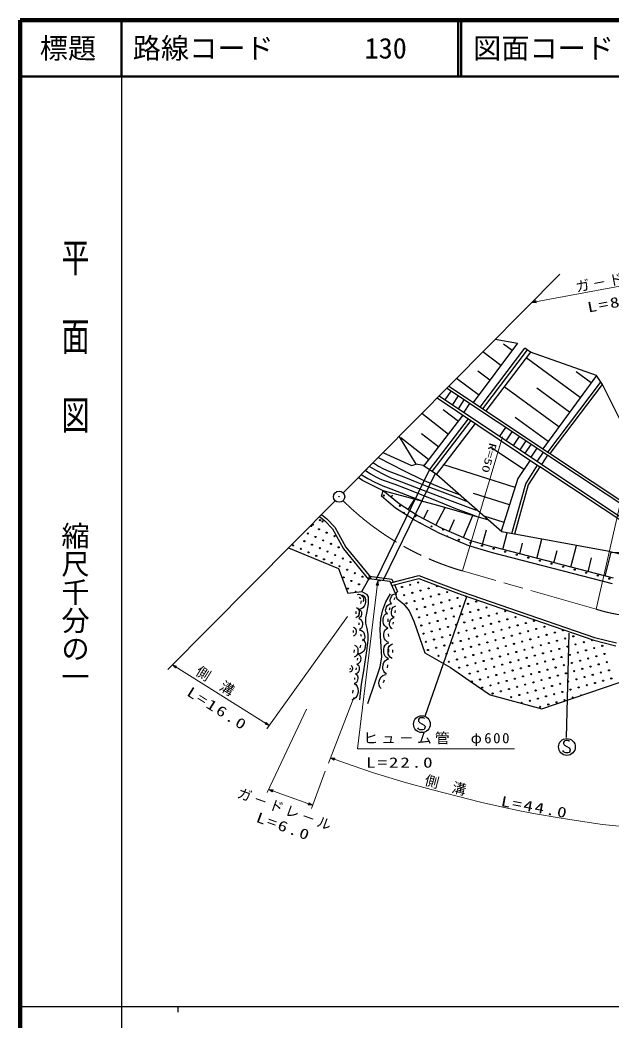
# Model space of a CAD drawing. Units: millimetres, scale not verified. Extents: x 40000 to 680000, y 20000 to 380000.
# Drawn here: x 40000 to 145028, y 202409 to 380000 of the extents above; entities that cross this region are included whole.
import ezdxf
from ezdxf.enums import TextEntityAlignment as Align

# ---------------------------------------------------------------- set-up
doc = ezdxf.new("R2010")
doc.units = ezdxf.units.MM
doc.header["$LTSCALE"] = 1000
doc.linetypes.add('CHAIN', pattern=[18.5, 12, -1.5, 3.5, -1.5])
for name, color, linetype, lineweight in [('M-BGD', 7, 'Continuous', 25), ('M-BGD-HTXT', 7, 'Continuous', 13), ('M-BMK', 2, 'CHAIN', 13), ('M-STR-STRC', 7, 'Continuous', 25), ('M-TTL', 2, 'Continuous', 140), ('M-TTL-BAND', 7, 'Continuous', 25), ('M-TTL-LINE', 7, 'Continuous', 50)]:
    doc.layers.add(name, color=color, linetype=linetype, lineweight=lineweight)
doc.layers.add('M-OTRS', color=7, linetype='Continuous')
doc.layers.add('M-TTL-TXT', color=7, linetype='Continuous')
doc.styles.add('@ＭＳ ゴシック', font='')
doc.styles.add('ＭＳ ゴシック', font='')
doc.styles.get('@ＭＳ ゴシック').set_extended_font_data('@MS Gothic')
doc.styles.get('ＭＳ ゴシック').set_extended_font_data('MS Gothic')

# ---------------------------------------------------------------- blocks, each defined once
blk = doc.blocks.new('BUHIN3')
at = {"color": 6, "linetype": 'Continuous', "lineweight": 25}
for radius in [995, 30]:
    blk.add_circle((0, 0), radius, dxfattribs=at)
blk = doc.blocks.new('BUHIN19')
at = {"color": 7, "linetype": 'Continuous', "lineweight": 25}
blk.add_line((153, -139), (-153, 139), dxfattribs=at)
blk.add_lwpolyline([(-765, 694), (-536, 785), (-225, 790), (37, 733), (298, 567), (527, 358), (733, 102), (823, -168), (830, -453), (765, -694)], dxfattribs=at)
blk = doc.blocks.new('BUHIN26')
at = {"color": 7, "linetype": 'Continuous', "lineweight": 25}
blk.add_line((-131, 115), (131, -115), dxfattribs=at)
blk.add_lwpolyline([(656, -576), (463, -656), (201, -664), (-21, -620), (-244, -483), (-440, -310), (-618, -96), (-698, 131), (-707, 371), (-656, 576)], dxfattribs=at)
blk = doc.blocks.new('BUHIN58')
at = {"color": 7, "linetype": 'Continuous', "lineweight": 25}
blk.add_lwpolyline([(561, -915), (681, -895), (786, -829), (897, -713), (1023, -517), (1085, -325), (1079, -125), (994, 46), (853, 146), (754, 200), (596, 231), (469, 188), (-371, -243), (-533, -245), (-723, -194), (-866, -84), (-958, 38), (-1014, 199), (-945, 431), (-758, 721), (-657, 835), (-523, 918), (-364, 958), (-162, 952)], dxfattribs=at)
blk.add_circle((0, 0), 1492, dxfattribs=at)

msp = doc.modelspace()

# ---------------------------------------------------------------- linework, layer by layer
at = {"layer": 'M-BGD'}
for p, q in [((124307, 323351), (128287, 322676)), ((128287, 322676), (120377, 312158)), ((121634, 311323), (129593, 321798)), ((129991, 321496), (122051, 311046)), ((127298, 321362), (125771, 322510)), ((130598, 321090), (129593, 321798)), ((125320, 318732), (122117, 321142)), ((130598, 321090), (122669, 310635)), ((139409, 313046), (129814, 320056)), ((142261, 316950), (130598, 321090)), ((121365, 313473), (117440, 316425)), ((123343, 316103), (121204, 317711)), ((142261, 316950), (132755, 303937)), ((141311, 315649), (138693, 317561)), ((143366, 315363), (142261, 316950)), ((133644, 302746), (115696, 314667)), ((116055, 315029), (133921, 303162)), ((135607, 307841), (125918, 314918)), ((137508, 310444), (131723, 314670)), ((133643, 303347), (142967, 315665)), ((134060, 303070), (143366, 315363)), ((148894, 304228), (143366, 315363)), ((114017, 312974), (132220, 300755)), ((114375, 313335), (132497, 301171)), ((115459, 312608), (116480, 314146)), ((117749, 313303), (116716, 311764)), ((117795, 311040), (118824, 312589)), ((117777, 308740), (115080, 310835)), ((119756, 311970), (118717, 310421)), ((116030, 306491), (111263, 310196)), ((111662, 300871), (118650, 309864)), ((112645, 300205), (119585, 309236)), ((133706, 305238), (127864, 309505)), ((120001, 308957), (113060, 299924)), ((120777, 308436), (113843, 299393)), ((126158, 307718), (125097, 306138)), ((110300, 301198), (107287, 306186)), ((112536, 301995), (107542, 305876)), ((114283, 304243), (111259, 306593)), ((126254, 305362), (127310, 306953)), ((128562, 306121), (127494, 304530)), ((129411, 300275), (123495, 304206)), ((129723, 305350), (128651, 303753)), ((130665, 304725), (129590, 303123)), ((131686, 304046), (130608, 302440)), ((103536, 302404), (108135, 299993)), ((104367, 303243), (109454, 300940)), ((130498, 301911), (128324, 298639)), ((132802, 303305), (131720, 301693)), ((133605, 302772), (132524, 301154)), ((152413, 290275), (133644, 302746)), ((133921, 303162), (152690, 290691)), ((103166, 280761), (112625, 300219)), ((109454, 300940), (110300, 301198)), ((111531, 300960), (110300, 301198)), ((113874, 299371), (111531, 300960)), ((127835, 297085), (115171, 301074)), ((129718, 297709), (131828, 301005)), ((132249, 300736), (130179, 297503)), ((151035, 288234), (132220, 300755)), ((132497, 301171), (151312, 288650)), ((100756, 298288), (99992, 298830)), ((100756, 298288), (99992, 298830)), ((113628, 299538), (104423, 280602)), ((108135, 299993), (111382, 298437)), ((111382, 298437), (115104, 296881)), ((125510, 289205), (113874, 299371)), ((128324, 298639), (125386, 289313)), ((104417, 296453), (100756, 298288)), ((104417, 296453), (100756, 298288)), ((115104, 296881), (117936, 295822)), ((127278, 288923), (129718, 297709)), ((130179, 297503), (127760, 288790)), ((104146, 295517), (104417, 296453)), ((106645, 293373), (104146, 295517)), ((114112, 293891), (104417, 296453)), ((107243, 294177), (104417, 296453)), ((105830, 295315), (106135, 295693)), ((108858, 293141), (110031, 294970)), ((126855, 293976), (120469, 295988)), ((109968, 291240), (106645, 293373)), ((110472, 292105), (107243, 294177)), ((111576, 291524), (112417, 293124)), ((113783, 290364), (115435, 293505)), ((123177, 291243), (114112, 293891)), ((93129, 291910), (94077, 291159)), ((93483, 292267), (94418, 291527)), ((94418, 291527), (95838, 289994)), ((114887, 289783), (110472, 292105)), ((116158, 289244), (117075, 291406)), ((118700, 288165), (120356, 292067)), ((125876, 290867), (122328, 291985)), ((94077, 291159), (95431, 289698)), ((95431, 289698), (97405, 286202)), ((95838, 289994), (97820, 286484)), ((114458, 288879), (109968, 291240)), ((119971, 287626), (114887, 289783)), ((122049, 287032), (122762, 289527)), ((119637, 286681), (114458, 288879)), ((144214, 285750), (125510, 289205)), ((125640, 286045), (126416, 289038)), ((131698, 284476), (132585, 287899)), ((87628, 286361), (96487, 282686)), ((97405, 286202), (101828, 280758)), ((97820, 286484), (102216, 281074)), ((123851, 285476), (119637, 286681)), ((124126, 286437), (119971, 287626)), ((145327, 280945), (124102, 286444)), ((128669, 285260), (129168, 287185)), ((137755, 282906), (138753, 286759)), ((145101, 279971), (123851, 285476)), ((134727, 283691), (135292, 285874)), ((140784, 282122), (141416, 284562)), ((143813, 281337), (144913, 285581)), ((150289, 284281), (144214, 285750)), ((144913, 285581), (153047, 285241)), ((96487, 282686), (98139, 278320)), ((100665, 278601), (101953, 280915)), ((101828, 280758), (102216, 281074)), ((101953, 280915), (102003, 281311)), ((101953, 280915), (105587, 280455)), ((101953, 280915), (105587, 280455)), ((102003, 281311), (105977, 280809)), ((105719, 280160), (110782, 281451)), ((105926, 279696), (110751, 280927)), ((105977, 280809), (106211, 280285)), ((110751, 280927), (114509, 279477)), ((110782, 281451), (114680, 279947)), ((105587, 280455), (106536, 278328)), ((106417, 279822), (106993, 278532)), ((114509, 279477), (118272, 278101)), ((114680, 279947), (118444, 278571)), ((98139, 278320), (100665, 278601)), ((100449, 277335), (100257, 277584)), ((100665, 278601), (101452, 278161)), ((101452, 278161), (101788, 277633)), ((101788, 277633), (101788, 276435)), ((104904, 276770), (105720, 278209)), ((106490, 277488), (106299, 277124)), ((106536, 278328), (106993, 278532)), ((106536, 278328), (106870, 277394)), ((106870, 277394), (108021, 276435)), ((118272, 278101), (141811, 269944)), ((118436, 278574), (141953, 270425)), ((100452, 276470), (100558, 276979)), ((101788, 276435), (101452, 274756)), ((103993, 273797), (104377, 275380)), ((104377, 275380), (104904, 276770)), ((105632, 275699), (105479, 275325)), ((108021, 276435), (109028, 275188)), ((99617, 274669), (99645, 275034)), ((100145, 274528), (100174, 274816)), ((101452, 274756), (101308, 273941)), ((101308, 273941), (101308, 272982)), ((103897, 271831), (103993, 273797)), ((105236, 273741), (105245, 273204)), ((109028, 275188), (109843, 273318)), ((100173, 272670), (100144, 273063)), ((101308, 272982), (101548, 272023)), ((101548, 272023), (101740, 271064)), ((103993, 269721), (103897, 271831)), ((109843, 273318), (111809, 267707)), ((99155, 271343), (99145, 271660)), ((100567, 270617), (100461, 271001)), ((101740, 269961), (101452, 268091)), ((101740, 271064), (101740, 269961)), ((105321, 271117), (105350, 270599)), ((141811, 269944), (145739, 268989)), ((141953, 270425), (145835, 269481)), ((99309, 267811), (99328, 268233)), ((100346, 268585), (100489, 269112)), ((104185, 266940), (103993, 269721)), ((105389, 268388), (105380, 267822)), ((106089, 268280), (106070, 267762)), ((101452, 268091), (100924, 264543)), ((103897, 265214), (104185, 266940)), ((111809, 267707), (116365, 265118)), ((98587, 264765), (98645, 264995)), ((103034, 262577), (103897, 265214)), ((105222, 265570), (105154, 265042)), ((116365, 265118), (119865, 262721)), ((100924, 264543), (100541, 262193)), ((104623, 262875), (104441, 262386)), ((132562, 257782), (149441, 263536)), ((99045, 260546), (99121, 261121)), ((100541, 262193), (100253, 259364)), ((101692, 258741), (103034, 262577)), ((119865, 262721), (123414, 260275)), ((123414, 260275), (132562, 257782))]:
    msp.add_line(p, q, dxfattribs=at)
for points in [[(102010, 300802), (103250, 300073), (104517, 299398), (105694, 298858), (106896, 298372), (111548, 296578), (116210, 294798), (118554, 293911), (120904, 293015)], [(102704, 301436), (103596, 300865), (104515, 300349), (105444, 299937), (106408, 299575), (108422, 298811), (110419, 297989), (112159, 297284), (113931, 296631), (115857, 295962), (117760, 295237), (118458, 294944), (119154, 294645)], [(100506, 299348), (101698, 298653), (102926, 298007), (104349, 297382), (105807, 296808), (108695, 295700), (111578, 294584)], [(101257, 300106), (102175, 299494), (103118, 298937), (103854, 298588), (104616, 298293), (106482, 297652), (108331, 296954), (112958, 295112), (117588, 293238), (119239, 292607), (120904, 291989)], [(104018, 280654), (103991, 280599), (103955, 280554), (103901, 280506), (103843, 280483), (103782, 280473), (103705, 280483), (103649, 280507), (103598, 280544), (103557, 280605), (103533, 280657), (103522, 280716)], [(99873, 278083), (100058, 278120), (100291, 278082), (100480, 278004), (100653, 277844), (100797, 277657), (100916, 277436), (100947, 277222), (100914, 277008), (100833, 276836)], [(100769, 277995), (101014, 277805), (101217, 277471), (101322, 277151), (101308, 276763), (101229, 276382), (101082, 275995), (100848, 275725), (100543, 275537), (100241, 275454)], [(105915, 276395), (105769, 276594), (105688, 276892), (105678, 277160), (105773, 277453), (105917, 277726), (106114, 277989), (106352, 278143), (106625, 278220), (106874, 278217)], [(99703, 275763), (99891, 275651), (100062, 275436), (100165, 275222), (100189, 274950), (100167, 274676), (100099, 274393), (99959, 274184), (99763, 274025), (99559, 273940)], [(100232, 275391), (100379, 275300), (100510, 275127), (100588, 274956), (100602, 274740), (100581, 274525), (100522, 274302), (100408, 274139), (100250, 274017), (100088, 273953)], [(105172, 274577), (105011, 274757), (104904, 275042), (104869, 275302), (104935, 275597), (105050, 275877), (105218, 276153), (105436, 276325), (105696, 276426), (105939, 276447)], [(100086, 273849), (100305, 273762), (100523, 273560), (100667, 273348), (100737, 273062), (100758, 272767), (100732, 272454), (100617, 272208), (100434, 272007), (100230, 271883)], [(105265, 272130), (104973, 272266), (104693, 272556), (104513, 272855), (104439, 273250), (104432, 273653), (104491, 274077), (104667, 274402), (104931, 274662), (105217, 274815)], [(99126, 272293), (99299, 272215), (99466, 272046), (99574, 271871), (99621, 271638), (99628, 271401), (99596, 271151), (99495, 270958), (99341, 270802), (99174, 270710)], [(100250, 271768), (100484, 271724), (100739, 271567), (100923, 271386), (101048, 271116), (101127, 270828), (101163, 270513), (101096, 270247), (100955, 270012), (100778, 269850)], [(105408, 269563), (105122, 269683), (104840, 269953), (104656, 270235), (104570, 270614), (104548, 271002), (104591, 271414), (104748, 271734), (104993, 271994), (105264, 272152)], [(100777, 270167), (101023, 269951), (101214, 269587), (101305, 269244), (101264, 268837), (101157, 268441), (100977, 268044), (100713, 267776), (100381, 267597), (100058, 267530)], [(99366, 269077), (99588, 268956), (99794, 268714), (99920, 268471), (99959, 268157), (99944, 267841), (99876, 267511), (99722, 267264), (99502, 267073), (99270, 266967)], [(105361, 266690), (105059, 266844), (104774, 267160), (104596, 267482), (104532, 267900), (104539, 268324), (104618, 268769), (104814, 269105), (105102, 269369), (105408, 269519)], [(106032, 266726), (105758, 266872), (105503, 267167), (105346, 267465), (105295, 267849), (105310, 268237), (105389, 268643), (105576, 268947), (105844, 269183), (106127, 269316)], [(105020, 263987), (104754, 264162), (104521, 264486), (104387, 264805), (104371, 265202), (104421, 265598), (104540, 266005), (104758, 266299), (105054, 266516), (105356, 266625)], [(98760, 265455), (98869, 265364), (98955, 265208), (98997, 265060), (98984, 264883), (98941, 264710), (98866, 264536), (98754, 264417), (98612, 264337), (98472, 264305)], [(104076, 261408), (103861, 261634), (103711, 261997), (103654, 262331), (103727, 262715), (103864, 263082), (104069, 263444), (104343, 263676), (104674, 263817), (104987, 263854)], [(99275, 262272), (99564, 262080), (99817, 261724), (99961, 261376), (99976, 260942), (99918, 260510), (99786, 260067), (99546, 259747), (99222, 259512), (98891, 259395)]]:
    msp.add_lwpolyline(points, dxfattribs=at)
for centre in [(104556, 295632), (107371, 293807), (93216, 291264), (110185, 291982), (91940, 290475), (93046, 289655), (93663, 291023), (112999, 290157), (91063, 288904), (92430, 288288), (93798, 287671), (94414, 289039), (95781, 288422), (117867, 287801), (88462, 286786), (89830, 286169), (90446, 287537), (91814, 286920), (93181, 286304), (95165, 287055), (96532, 286438), (119921, 287269), (121974, 286737), (124028, 286205), (91197, 285553), (92565, 284936), (93932, 284320), (94549, 285687), (95916, 285071), (97284, 284454), (126081, 285673), (128135, 285141), (130188, 284609), (132242, 284077), (95300, 283703), (96667, 283087), (98035, 282471), (98651, 283838), (134295, 283545), (136349, 283013), (138402, 282481), (97418, 281103), (99402, 281854), (100770, 281238), (140456, 281949), (142509, 281417), (144563, 280885), (98169, 279119), (98786, 280487), (100153, 279870), (107765, 279409), (109211, 279807), (110658, 280205), (111056, 278759), (112502, 279157), (113948, 279555), (108163, 277963), (109609, 278361), (111454, 277313), (112900, 277711), (114346, 278109), (115792, 278507), (116190, 277060), (117636, 277458), (108561, 276517), (110007, 276915), (110405, 275469), (111851, 275867), (113298, 276264), (114744, 276662), (115142, 275216), (116588, 275614), (118034, 276012), (119481, 276410), (120927, 276808), (121325, 275362), (122771, 275760), (110803, 274022), (112249, 274420), (113696, 274818), (115540, 273770), (116986, 274168), (118432, 274566), (119879, 274964), (120277, 273518), (121723, 273916), (123169, 274314), (124615, 274711), (126062, 275109), (126460, 273663), (127906, 274061), (131196, 273411), (111201, 272576), (112647, 272974), (114094, 273372), (114492, 271926), (115938, 272324), (117384, 272722), (118830, 273120), (119228, 271673), (120675, 272071), (122121, 272469), (123567, 272867), (125013, 273265), (125411, 271819), (126858, 272217), (128304, 272615), (129750, 273013), (131594, 271965), (133040, 272363), (136331, 271712), (111599, 271130), (113045, 271528), (113443, 270082), (114890, 270480), (116336, 270877), (117782, 271275), (119626, 270227), (121073, 270625), (122519, 271023), (123965, 271421), (124363, 269975), (125809, 270373), (127255, 270771), (128702, 271169), (130148, 271567), (130546, 270120), (131992, 270518), (133438, 270916), (134885, 271314), (135283, 269868), (136729, 270266), (138175, 270664), (111997, 269684), (112395, 268237), (113841, 268635), (115288, 269033), (116734, 269431), (118180, 269829), (118578, 268383), (120024, 268781), (121470, 269179), (122917, 269577), (123315, 268131), (124761, 268529), (126207, 268926), (127653, 269324), (129100, 269722), (129498, 268276), (130944, 268674), (132390, 269072), (133836, 269470), (135681, 268422), (137127, 268820), (138573, 269218), (140019, 269616), (140417, 268169), (141864, 268567), (143310, 268965), (114239, 267189), (115685, 267587), (117132, 267985), (117530, 266539), (118976, 266937), (120422, 267335), (121868, 267733), (123713, 266684), (125159, 267082), (126605, 267480), (128051, 267878), (128449, 266432), (129896, 266830), (131342, 267228), (132788, 267626), (134234, 268024), (134632, 266578), (136079, 266976), (137525, 267373), (138971, 267771), (139369, 266325), (140815, 266723), (142261, 267121), (143708, 267519), (116083, 266141), (117928, 265092), (119374, 265490), (120820, 265888), (122266, 266286), (122664, 264840), (124111, 265238), (125557, 265636), (127003, 266034), (127401, 264588), (128847, 264986), (130294, 265384), (131740, 265782), (133186, 266180), (133584, 264733), (135030, 265131), (136476, 265529), (137923, 265927), (139767, 264879), (141213, 265277), (142659, 265675), (144106, 266073), (144504, 264627), (119772, 264044), (121218, 264442), (121616, 262996), (123062, 263394), (124509, 263792), (125955, 264190), (126353, 262744), (127799, 263142), (129245, 263539), (130692, 263937), (132138, 264335), (132536, 262889), (133982, 263287), (135428, 263685), (136874, 264083), (138321, 264481), (138719, 263035), (140165, 263433), (141611, 263831), (143057, 264229), (143455, 262782), (144902, 263180), (122014, 261550), (123460, 261948), (124907, 262346), (126751, 261297), (128197, 261695), (129643, 262093), (131089, 262491), (131487, 261045), (132934, 261443), (134380, 261841), (135826, 262239), (137272, 262637), (137670, 261191), (139117, 261588), (140563, 261986), (142009, 262384), (123858, 260501), (125304, 260899), (127149, 259851), (128595, 260249), (130041, 260647), (130439, 259201), (131885, 259599), (133332, 259997), (134778, 260395), (136224, 260793), (136622, 259346), (132283, 258152), (133730, 258550), (135176, 258948)]:
    msp.add_circle(centre, 99.5, dxfattribs=at)
for centre, radius, start, end in [((101542, 300367), 49.8, 203.28898, 67.19094), ((102520, 301389), 49.8, 232.47799, 38.00192), ((100564, 299345), 49.8, 164.35811, 106.12181), ((108131, 292514), 99.5, 273.30374, 201.31298), ((91679, 290272), 99.5, 154.50447, 115.37323), ((110946, 290689), 99.5, 351.11515, 133.41385), ((115053, 289625), 99.5, 102.97501, 31.04027), ((115814, 288333), 99.5, 321.50868, 172.50548), ((99537, 278503), 99.5, 350.66298, 202.01392), ((106717, 277565), 99.5, 350.55237, 48.78945), ((119083, 277856), 99.5, 180.98622, 320.79038), ((141466, 270014), 99.5, 132.12448, 9.65212), ((120170, 262598), 99.5, 274.2787, 196.73758), ((138068, 259744), 99.5, 324.21838, 253.43102), ((139515, 260142), 99.5, 23.94518, 193.70421), ((140961, 260540), 99.5, 102.38605, 115.26335), ((128993, 258803), 99.5, 316.76861, 192.73917)]:
    msp.add_arc(centre, radius, start, end, dxfattribs=at)
at = {"layer": 'M-BGD-HTXT'}
for p, q in [((135775, 334916), (97318, 296134)), ((130790, 329889), (161209, 335542)), ((118487, 282257), (125633, 306051)), ((147790, 299867), (142197, 275473)), ((95910, 294714), (66223, 264776)), ((103490, 280473), (99882, 250678)), ((98109, 274144), (83812, 254253)), ((67039, 265599), (84222, 254823)), ((94720, 248144), (99230, 259795)), ((90833, 257724), (83867, 242928)), ((99882, 250678), (127757, 250678)), ((94137, 246735), (91695, 240127)), ((84125, 243478), (91899, 240680))]:
    msp.add_line(p, q, dxfattribs=at)
for points in [[(130790, 329889), (131562, 329841), (131493, 330210)], [(130942, 329917), (131458, 330146), (131506, 329888)], [(131015, 329930), (131435, 330113), (131473, 329911)], [(131091, 329944), (131413, 330081), (131440, 329933)], [(131165, 329958), (131390, 330048), (131407, 329956)], [(103490, 280473), (103213, 279751), (103586, 279706)], [(103471, 280320), (103535, 279759), (103275, 279790)], [(103462, 280246), (103511, 279790), (103306, 279815)], [(103453, 280169), (103486, 279821), (103337, 279839)], [(103444, 280095), (103462, 279853), (103369, 279864)], [(67039, 265599), (67575, 265042), (67774, 265360)], [(67170, 265518), (67705, 265337), (67565, 265115)], [(67233, 265478), (67666, 265328), (67557, 265153)], [(67298, 265437), (67627, 265319), (67548, 265192)], [(67362, 265397), (67589, 265310), (67539, 265231)], [(84222, 254823), (83686, 255380), (83487, 255063)], [(84092, 254905), (83557, 255086), (83696, 255308)], [(84028, 254945), (83595, 255094), (83705, 255269)], [(83963, 254985), (83634, 255103), (83714, 255230)], [(83899, 255025), (83673, 255112), (83723, 255192)], [(95092, 249105), (95740, 248683), (95862, 249038)], [(95237, 249055), (95799, 249000), (95714, 248752)], [(95308, 249031), (95764, 248983), (95696, 248788)], [(95381, 249006), (95728, 248965), (95679, 248823)], [(95452, 248981), (95692, 248948), (95661, 248859)], [(84125, 243478), (84768, 243048), (84895, 243401)], [(84270, 243426), (84831, 243364), (84743, 243117)], [(84341, 243401), (84795, 243347), (84726, 243153)], [(84413, 243375), (84759, 243330), (84709, 243189)], [(84484, 243349), (84724, 243313), (84692, 243225)], [(91899, 240680), (91257, 241110), (91130, 240757)], [(91754, 240732), (91193, 240794), (91282, 241041)], [(91684, 240757), (91229, 240811), (91299, 241005)], [(91612, 240783), (91265, 240828), (91316, 240969)], [(91541, 240809), (91301, 240845), (91333, 240933)]]:
    msp.add_lwpolyline(points, close=True, dxfattribs=at)
for points in [[(130866, 329903), (131480, 330179), (131538, 329866), (130868, 329903)], [(131371, 329997), (131240, 329972), (131368, 330015), (131374, 329978), (131240, 329972)], [(103480, 280396), (103560, 279728), (103243, 279766), (103480, 280394)], [(103419, 279886), (103435, 280018), (103437, 279884), (103400, 279889), (103435, 280018)], [(67105, 265558), (67744, 265346), (67574, 265076), (67106, 265557)], [(67540, 265286), (67427, 265356), (67550, 265301), (67530, 265270), (67427, 265356)], [(84157, 254864), (83518, 255077), (83687, 255347), (84155, 254865)], [(83722, 255137), (83834, 255066), (83712, 255121), (83732, 255153), (83834, 255066)], [(95092, 249105), (98905, 247740), (102745, 246428), (105423, 245584), (108128, 244794), (112943, 243489), (117781, 242234), (121717, 241250), (125669, 240325), (128376, 239742), (131103, 239216), (136020, 238397), (140956, 237613), (143321, 237285), (145694, 237017), (147674, 236826), (149666, 236649)], [(95165, 249080), (95835, 249017), (95731, 248716), (95166, 249080)], [(95650, 248913), (95524, 248956), (95656, 248930), (95644, 248895), (95524, 248956)], [(84198, 243452), (84867, 243381), (84759, 243081), (84200, 243452)], [(84681, 243278), (84556, 243323), (84688, 243296), (84675, 243261), (84556, 243323)], [(91827, 240706), (91157, 240777), (91265, 241077), (91825, 240706)], [(91343, 240880), (91469, 240835), (91337, 240862), (91350, 240897), (91469, 240835)]]:
    msp.add_lwpolyline(points, dxfattribs=at)
at = {"layer": 'M-BMK'}
msp.add_line((142197, 275473), (118487, 282257), dxfattribs=at)
for centre, radius, start, end in [((132483, 330258), 50000, 225.30707, 253.74454), ((151170, 304099), 30000, 252.59604, 297.90976)]:
    msp.add_arc(centre, radius, start, end, dxfattribs=at)
at = {"layer": 'M-STR-STRC'}
for p, q in [((111885, 256486), (119247, 277746)), ((136951, 252680), (137447, 271211))]:
    msp.add_line(p, q, dxfattribs=at)
at = {"layer": 'M-TTL'}
for p, q in [((40000, 380000), (40000, 20000)), ((680000, 380000), (40000, 380000))]:
    msp.add_line(p, q, dxfattribs=at)
at = {"layer": 'M-TTL-BAND'}
for p, q in [((58000, 370000), (58000, 20000)), ((40000, 205000), (579000, 205000)), ((68000, 205000), (68000, 204000))]:
    msp.add_line(p, q, dxfattribs=at)
at = {"layer": 'M-TTL-LINE'}
for p, q in [((58000, 380000), (58000, 370000)), ((117750, 380000), (117750, 370000)), ((118250, 380000), (118250, 370000)), ((40000, 370000), (680000, 370000))]:
    msp.add_line(p, q, dxfattribs=at)

# ---------------------------------------------------------------- block references
at = {"layer": 'M-BGD', "rotation": 122.84066}
for name, p in [('BUHIN19', (106527, 275030)), ('BUHIN19', (106192, 272992)), ('BUHIN26', (99915, 266597)), ('BUHIN26', (99660, 264870)), ('BUHIN26', (99404, 263144))]:
    msp.add_blockref(name, p, dxfattribs=at)
at = {"layer": 'M-OTRS', "rotation": 122.84066}
msp.add_blockref('BUHIN3', (96614, 295424), dxfattribs=at)
at = {"layer": 'M-STR-STRC', "rotation": 122.84066}
for p in [(111306, 255079), (137033, 251026)]:
    msp.add_blockref('BUHIN58', p, dxfattribs=at)

# ---------------------------------------------------------------- texts
at = {"layer": 'M-BGD-HTXT', "style": 'ＭＳ ゴシック', "width": 1.5}
msp.add_text('R=50', height=1320, rotation=254.4, dxfattribs=at).set_placement((122945, 305178), align=Align.BOTTOM_LEFT)
at = {"layer": 'M-BGD-HTXT', "char_height": 1833, "attachment_point": 7, "style": 'ＭＳ ゴシック'}
for s, insert, rotation in [('\\T1.2;ガ－ドレ－ル', (138771, 331622), 10.5), ('\\T1.2;\\W1.35;L=87.0', (140852, 328065), 10.5), ('\\T2;側溝', (70866, 263789), 327.9), ('\\T1.2;\\W1.35;L=16.0', (69402, 260243), 327.9), ('\\T2;側溝', (111583, 244136), 345.4), ('\\T1.2;ガ－ドレ－ル', (78336, 242022), 340.2), ('\\T1.2;\\W1.35;L=44.0', (125210, 240521), 349.6), ('\\T1.2;\\W1.35;L=6.0', (81712, 237757), 340.2)]:
    msp.add_mtext(s, dxfattribs=dict(at, insert=insert, rotation=rotation))
for s, insert in [('\\T1.21;\\W1.05;ヒュ－ム管\u3000φ600', (100898, 251183)), ('\\T1.2;\\W1.35;L=22.0', (101415, 247318))]:
    msp.add_mtext(s, dxfattribs=dict(at, insert=insert))
at = {"layer": 'M-TTL-BAND', "style": '@ＭＳ ゴシック', "width": 1.4}
msp.add_text('平  面  図', height=3666, rotation=270, dxfattribs=at).set_placement((49777, 306475), align=Align.MIDDLE_RIGHT)
at = {"layer": 'M-TTL-BAND', "style": '@ＭＳ ゴシック'}
msp.add_text('縮尺千分の一', height=3666, rotation=270, dxfattribs=at).set_placement((49777, 261030), align=Align.MIDDLE_RIGHT)
at = {"layer": 'M-TTL-TXT', "style": 'ＭＳ ゴシック'}
msp.add_text('標題', height=3666, dxfattribs=at).set_placement((48500, 375000), align=Align.MIDDLE_CENTER)
for s, p in [('路線コード', (60000, 375000)), ('130', (101142, 375000)), ('図面コード', (120380, 375000))]:
    msp.add_text(s, height=3666, dxfattribs=at).set_placement(p, align=Align.MIDDLE_LEFT)

doc.saveas('drawing.dxf')
